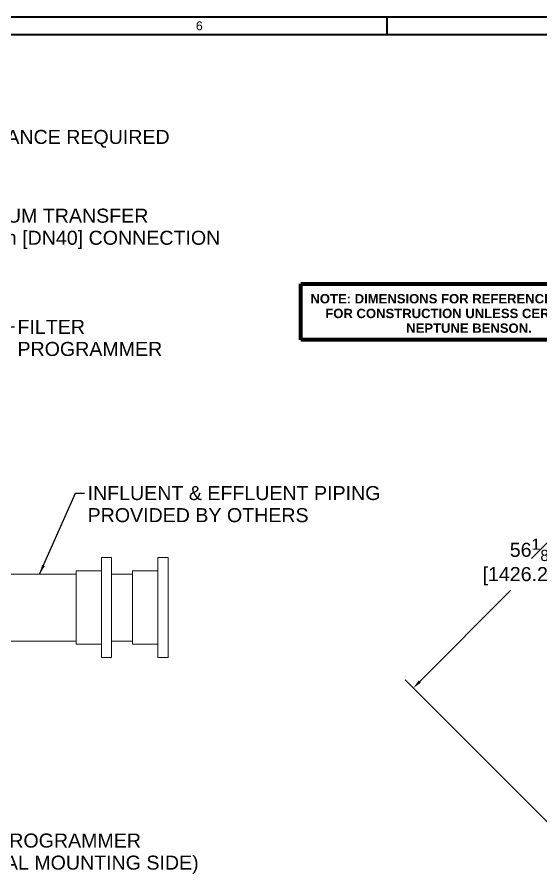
# Model space of a CAD drawing. Header units: inches. Extents: x 19 to 503, y 6 to 322.
# Drawn here: x 139.8 to 223.8, y 185.1 to 322.5 of the extents above; entities that cross this region are included whole.
import ezdxf

# ---------------------------------------------------------------- set-up
doc = ezdxf.new("R2010")
doc.units = ezdxf.units.IN
doc.header["$LTSCALE"] = 15
doc.header["$MEASUREMENT"] = 0
doc.layers.get('0').update_dxf_attribs({"lineweight": 25})
for name, color, linetype, lineweight in [('Border', 7, 'Continuous', 35), ('Dimension (ANSI)', 7, 'Continuous', 25), ('Sketch Geometry (ANSI)', 7, 'Continuous', 25), ('Symbol (ANSI)', 7, 'Continuous', 25), ('Visible', 7, 'Continuous', 18)]:
    doc.layers.add(name, color=color, linetype=linetype, lineweight=lineweight)
doc.styles.add('MEMCOR Medium', font='arial.ttf')
doc.styles.add('Note Text (ANSI)', font='arial.ttf')
doc.styles.add('Standard A-B-C', font='arial.ttf')
doc.dimstyles.new('Default (ANSI)', dxfattribs={"dimscale": 15, "dimtxt": 0.15, "dimasz": 0.098425, "dimexe": 0.125, "dimexo": 0.0625, "dimgap": 0.031496, "dimtad": 0, "dimtih": 1, "dimtoh": 1, "dimdec": 4, "dimrnd": 1e-08, "dimzin": 3, "dimdsep": 46, "dimlunit": 5, "dimtxsty": 'MEMCOR Medium', "dimcen": 0.09, "dimdle": 0.393701, "dimclrd": 256, "dimclre": 256, "dimclrt": 256, "dimadec": 0, "dimazin": 1, "dimtfac": 0.8, "dimtofl": 0, "dimtmove": 0, "dimatfit": 3, "dimfxl": 1, "dimfrac": 1, "dimtolj": 1, "dimtzin": 4, "dimlwd": -1, "dimlwe": -1, "dimarcsym": 0})
doc.dimstyles.new('Default (ANSI)$7', dxfattribs={"dimscale": 15, "dimtxt": 0.15, "dimasz": 0.098425, "dimexe": 0.125, "dimexo": 0.0625, "dimgap": 0.031496, "dimtad": 0, "dimtih": 1, "dimtoh": 1, "dimdec": 4, "dimrnd": 1e-08, "dimzin": 3, "dimdsep": 46, "dimlunit": 5, "dimtxsty": 'MEMCOR Medium', "dimcen": 0.09, "dimdle": 0.393701, "dimclrd": 256, "dimclre": 256, "dimclrt": 256, "dimadec": 0, "dimazin": 1, "dimtfac": 0.8, "dimtofl": 0, "dimtmove": 0, "dimatfit": 3, "dimfxl": 1, "dimfrac": 1, "dimtolj": 1, "dimtzin": 4, "dimlwd": -1, "dimlwe": -1, "dimarcsym": 0})

# ---------------------------------------------------------------- blocks, each defined once
blk = doc.blocks.new('Borders 22x34_D')
at = {"layer": 'Border'}
for p, q in [((33.5, 21.5), (1.25, 21.5)), ((13.2734, 21.5), (13.2734, 21.3125)), ((33.3125, 21.3125), (1.25, 21.3125))]:
    blk.add_line(p, q, dxfattribs=at)
at = {"layer": 'Border', "insert": (11.2695, 21.4062), "char_height": 0.094, "attachment_point": 5, "style": 'Standard A-B-C'}
blk.add_mtext('\\fArial|b0|i0;\\H0.0940;6', dxfattribs=at)
blk = doc.blocks.new('DIM FOR REF ONLY')
at = {"layer": 'Sketch Geometry (ANSI)', "lineweight": 140}
for p, q in [((-1.8, 0.3), (1.8, 0.3)), ((-1.8, -0.3), (-1.8, 0.3)), ((1.8, 0.3), (1.8, -0.3)), ((1.8, -0.3), (-1.8, -0.3))]:
    blk.add_line(p, q, dxfattribs=at)
at = {"layer": 'Symbol (ANSI)', "insert": (0, -0.0167), "char_height": 0.1, "width": 3.557293, "attachment_point": 5, "line_spacing_factor": 0.944221, "style": 'Note Text (ANSI)'}
blk.add_mtext('\\fArial|b1|i0;\\H0.1000;NOTE: DIMENSIONS FOR REFERENCE ONLY, NOT FOR CONSTRUCTION UNLESS CERTIFIED BY NEPTUNE BENSON.', dxfattribs=at)
blk = doc.blocks.new('*D25')
at = {"layer": 'Defpoints', "color": 0, "transparency": 16777216}
for p in [(108.52, 297.91), (83.5, 247.8)]:
    blk.add_point(p, dxfattribs=at)
at = {"layer": 'Dimension (ANSI)', "transparency": 16777216}
for p, q in [((112.92, 306.73), (109.17, 299.23)), ((114.91, 306.73), (112.92, 306.73))]:
    blk.add_line(p, q, dxfattribs=at)
blk.add_solid([(108.95, 299.34), (109.39, 299.12), (108.52, 297.91)], dxfattribs=at)
at = {"layer": 'Dimension (ANSI)', "transparency": 16777216, "insert": (115.38, 306.73), "char_height": 2.25, "attachment_point": 4, "style": 'MEMCOR Medium'}
blk.add_mtext('\\A1; \\fArial|b0|i0;\\H2.2500;R56 in\\P[R1422.4 mm]{\\P\\fArial|b0|i0;\\H2.2500;RADIAL CLEARANCE REQUIRED}', dxfattribs=at)
blk = doc.blocks.new('*D27')
at = {"layer": 'Defpoints', "color": 0, "transparency": 16777216}
for p in [(270.37, 227.31), (203.36, 214.91), (230.66, 187.61)]:
    blk.add_point(p, dxfattribs=at)
at = {"layer": 'Dimension (ANSI)', "transparency": 16777216}
for p, q in [((269.71, 227.97), (241.74, 255.94)), ((242.02, 253.57), (227.44, 238.99)), ((204.41, 215.96), (218.98, 230.54)), ((230, 188.27), (202.04, 216.24))]:
    blk.add_line(p, q, dxfattribs=at)
for points in [[(241.85, 253.75), (242.19, 253.4), (243.06, 254.62)], [(204.23, 216.13), (204.58, 215.78), (203.36, 214.91)]]:
    blk.add_solid(points, dxfattribs=at)
at = {"layer": 'Dimension (ANSI)', "transparency": 16777216, "char_height": 2.25, "attachment_point": 5, "style": 'MEMCOR Medium'}
for s, insert in [('\\A1; 56{\\H0.8x;\\S1#8;} in', (223.21, 237.08)), ('\\A1;[1426.2 mm]', (223.21, 232.85))]:
    blk.add_mtext(s, dxfattribs=dict(at, insert=insert))

msp = doc.modelspace()

# ---------------------------------------------------------------- linework, layer by layer
at = {"layer": 'Visible'}
for p, q in [((153.35166, 235.82751), (153.35166, 219.82751)), ((154.97666, 235.82751), (153.35166, 235.82751)), ((154.97666, 235.82751), (154.97666, 219.82751)), ((162.40191, 235.82751), (162.40191, 219.82751)), ((164.02691, 235.82751), (162.40191, 235.82751)), ((164.02691, 235.82751), (164.02691, 219.82751)), ((149.28916, 233.70251), (149.28916, 221.95251)), ((153.35166, 233.70251), (149.28916, 233.70251)), ((158.33941, 233.70251), (158.33941, 221.95251)), ((162.40191, 233.70251), (158.33941, 233.70251)), ((129.82641, 233.20251), (149.28916, 233.20251)), ((154.97666, 233.20251), (158.33941, 233.20251)), ((129.82641, 222.45251), (149.28916, 222.45251)), ((153.35166, 221.95251), (149.28916, 221.95251)), ((154.97666, 222.45251), (158.33941, 222.45251)), ((162.40191, 221.95251), (158.33941, 221.95251)), ((154.97666, 219.82751), (153.35166, 219.82751)), ((164.02691, 219.82751), (162.40191, 219.82751))]:
    msp.add_line(p, q, dxfattribs=at)

# ---------------------------------------------------------------- block references
at = {"xscale": 15, "yscale": 15, "zscale": 15}
for name, p in [('Borders 22x34_D', (0, 0)), ('DIM FOR REF ONLY', (212.29834, 275.22755))]:
    msp.add_blockref(name, p, dxfattribs=at)

# ---------------------------------------------------------------- texts
at = {"layer": 'Symbol (ANSI)', "char_height": 2.2500001, "attachment_point": 1, "line_spacing_factor": 0.944221, "style": 'MEMCOR Medium'}
for s, insert, width in [('\\fArial|b0|i0;VACUUM TRANSFER \\P\\fArial|b0|i0;1 1/2 in [DN40] CONNECTION', (129.4417, 291.78711), 42.969515), ('\\fArial|b0|i0;FILTER\\P\\fArial|b0|i0;PROGRAMMER', (139.8681, 273.95728), 23.2322807), ('\\fArial|b0|i0;INFLUENT & EFFLUENT PIPING\\P\\fArial|b0|i0;PROVIDED BY OTHERS', (151.11921, 247.30744), 46.9893311), ('\\fArial|b0|i0;FILTER PROGRAMMER\\P\\fArial|b0|i0;(OPTIONAL MOUNTING SIDE)', (124.7573, 191.58601), 44.1888374)]:
    msp.add_mtext(s, dxfattribs=dict(at, insert=insert, width=width))

# ---------------------------------------------------------------- dimensions: what is measured, and where the dimension line sits
at = {"layer": 'Dimension (ANSI)'}
dim = msp.add_radius_dim(center=(83.50085, 247.80307), mpoint=(108.5151, 297.90583), text=' \\fArial|b0|i0;\\H2.2500;<> in\\X[R1422.4 mm]{\\P\\fArial|b0|i0;\\H2.2500;RADIAL CLEARANCE REQUIRED}', dimstyle='Default (ANSI)', override={"dimgap": 0.031496, "dimdec": 4, "dimlfac": 1, "dimpost": '', "dimcen": 0, "dimtol": 0, "dimlim": 0, "dimtp": 0, "dimtm": 0, "dimtdec": 2}, dxfattribs=at)
dim.commit()
dim.dimension.update_dxf_attribs({"geometry": '*D25', "text_midpoint": (139.62409, 306.73178), "dimtype": 164})
dim = msp.add_linear_dim(base=(203.36123, 214.91258), p1=(270.37055, 227.30869), p2=(230.6643, 187.60951), angle=225, text=' <> in\\X[1426.2 mm]', dimstyle='Default (ANSI)', override={"dimgap": 0.031496, "dimdec": 4, "dimpost": '', "dimtol": 0, "dimlim": 0, "dimtp": 0, "dimtm": 0, "dimtdec": 2, "dimatfit": 1}, dxfattribs=at)
dim.commit()
dim.dimension.update_dxf_attribs({"geometry": '*D27', "text_midpoint": (223.21259, 234.76393), "dimtype": 160})

# ---------------------------------------------------------------- leaders
at = {"layer": 'Symbol (ANSI)', "annotation_type": 0, "has_hookline": 1, "hookline_direction": 0}
for points, text_width in [([(92.97334, 239.5382), (127.49288, 290.66211), (128.96926, 290.66211)], 42.36937), ([(123.09583, 258.12782), (137.91928, 272.83228), (139.39566, 272.83228)], 22.94355), ([(143.42887, 233.20251), (149.17039, 246.18244), (150.64677, 246.18244)], 46.49028), ([(118.98027, 198.14101), (122.80848, 190.46101), (124.28486, 190.46101)], 43.87807)]:
    msp.add_leader(points, dimstyle='Default (ANSI)$7', override={"dimtad": 0}, dxfattribs=dict(at, text_width=text_width))

doc.saveas('drawing.dxf')
